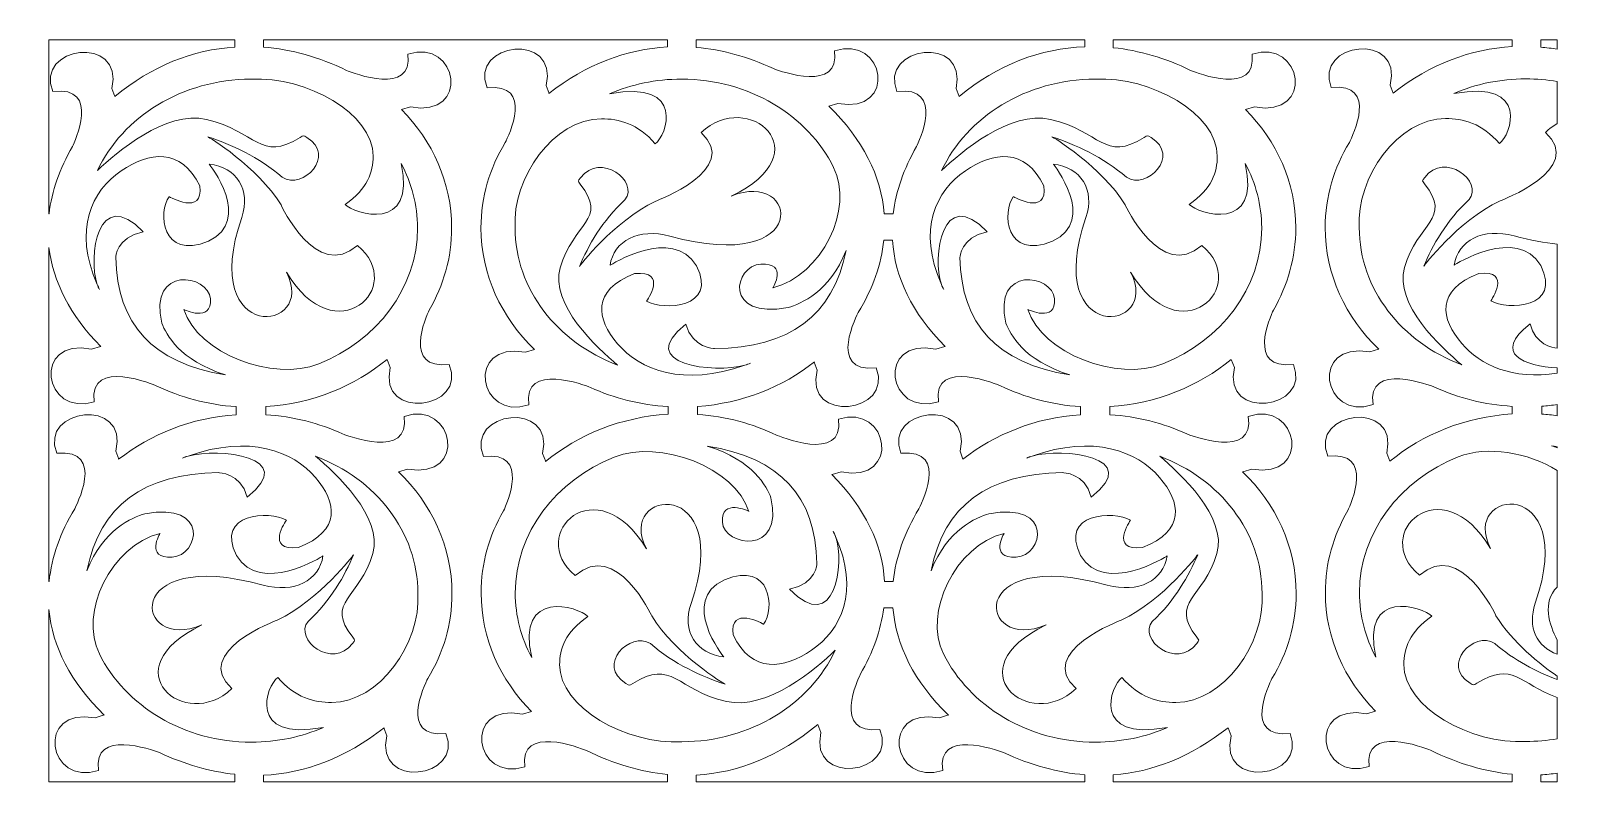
# Model space of a CAD drawing. Header units: millimetres. Extents: x -1228 to 1246, y -603 to 604.
import ezdxf

# ---------------------------------------------------------------- set-up
doc = ezdxf.new("R2010")
doc.units = ezdxf.units.MM
doc.header["$MEASUREMENT"] = 0
doc.layers.add('Layer 1', color=7, linetype='Continuous')

msp = doc.modelspace()

# ---------------------------------------------------------------- linework, layer by layer
at = {"layer": 'Layer 1', "color": 250, "lineweight": 20}
for points, knots in [([(-1200.05, 589.9734), (-1200.05, 589.9734), (-904.2453, 589.9734), (-904.2453, 589.9734), (-904.2453, 589.9734), (-904.2453, 578.4016), (-904.2453, 578.4016), (-971.0427, 574.015), (-1036.3327, 548.3507), (-1095.2189, 499.5806), (-1095.2189, 499.5806), (-1095.0622, 499.8153), (-1095.0622, 499.8153), (-1095.0622, 499.8153), (-1099.9508, 512.5329), (-1099.9508, 512.5329), (-1080.21, 598.7901), (-1223.7313, 579.6673), (-1193.8926, 507.7754), (-1116.3031, 516.9903), (-1159.8596, 425.9047), (-1162.6359, 420.2633), (-1182.9886, 384.8547), (-1195.6092, 348.9934), (-1199.923, 313.3119), (-1199.923, 313.3119), (-1200.05, 313.3119), (-1200.05, 313.3119), (-1200.05, 313.3119), (-1200.05, 589.9734), (-1200.05, 589.9734)], [0, 0, 0, 0, 0.1, 0.1, 0.1, 0.2, 0.2, 0.2, 0.3, 0.3, 0.3, 0.4, 0.4, 0.4, 0.5, 0.5, 0.5, 0.6, 0.6, 0.6, 0.7, 0.7, 0.7, 0.8, 0.8, 0.8, 0.9, 0.9, 0.9, 1, 1, 1, 1]), ([(-512.3867, -289.9157), (-512.3867, -362.0369), (-482.1077, -428.0311), (-432.3417, -478.3178), (-432.3417, -478.3178), (-432.461, -478.2577), (-432.461, -478.2577), (-432.461, -478.2577), (-446.7609, -482.4533), (-446.7609, -482.4533), (-543.0911, -463.6797), (-523.5892, -592.0725), (-442.6859, -566.3863), (-451.7316, -498.7991), (-355.7671, -536.1172), (-344.9675, -540.5201), (-301.7545, -561.4869), (-258.4666, -574.4118), (-215.5819, -578.4929), (-215.5819, -578.4929), (-215.5819, -590.0266), (-215.5819, -590.0266), (-215.5819, -590.0266), (-858.8528, -590.0266), (-858.8528, -590.0266), (-858.8528, -590.0266), (-858.8528, -579.6223), (-858.8528, -579.6223), (-792.951, -576.8779), (-728.3776, -552.6212), (-666.9388, -504.1513), (-666.9388, -504.1513), (-667.0134, -504.2604), (-667.0134, -504.2604), (-667.0134, -504.2604), (-662.3116, -517.0217), (-662.3116, -517.0217), (-683.3285, -603.0388), (-539.546, -585.6237), (-568.3099, -513.3826), (-644.0038, -521.4627), (-602.2162, -435.7784), (-597.283, -426.1324), (-572.7208, -385.7863), (-558.7419, -339.6024), (-558.7419, -290.6032), (-558.7419, -216.0106), (-591.148, -147.9596), (-644.0038, -97.0728), (-644.0038, -97.0728), (-643.7427, -97.2092), (-643.7427, -97.2092), (-643.7427, -97.2092), (-629.4949, -92.8445), (-629.4949, -92.8445), (-532.9036, -110.4723), (-554.3161, 17.675), (-634.8313, -8.9605), (-624.5094, -78.2446), (-726.5192, -39.3497), (-732.8408, -36.8782), (-770.0085, -19.8341), (-811.3558, -9.1079), (-855.1062, -6.3199), (-855.1062, -6.3199), (-855.1062, 6.4469), (-855.1062, 6.4469), (-780.8677, 11.2862), (-713.5404, 38.9747), (-661.9384, 81.6342), (-661.9384, 81.6342), (-661.9981, 81.5468), (-661.9981, 81.5468), (-661.9981, 81.5468), (-657.1021, 68.8401), (-657.1021, 68.8401), (-676.8502, -17.4171), (-533.3289, 1.6947), (-563.1602, 73.5921), (-637.8987, 64.7209), (-600.2309, 148.8831), (-594.8871, 160.1385), (-572.1461, 199.2953), (-559.2868, 243.6896), (-559.2868, 290.6974), (-559.2868, 362.8184), (-589.5583, 428.8126), (-639.3243, 479.0994), (-639.3243, 479.0994), (-639.2048, 479.0394), (-639.2048, 479.0394), (-639.2048, 479.0394), (-624.905, 483.235), (-624.905, 483.235), (-528.5823, 464.4612), (-548.0841, 592.8541), (-628.9875, 567.1733), (-619.9344, 499.5806), (-715.8988, 536.8988), (-726.6983, 541.3016), (-769.9936, 562.3122), (-814.5127, 574.7571), (-858.8528, 578.1342), (-858.8528, 578.1342), (-858.8528, 589.9734), (-858.8528, 589.9734), (-858.8528, 589.9734), (-215.5819, 589.9734), (-215.5819, 589.9734), (-215.5819, 589.9734), (-215.5819, 578.598), (-215.5819, 578.598), (-281.1703, 575.0244), (-345.4302, 550.9259), (-404.4061, 504.3982), (-404.4061, 504.3982), (-404.3315, 504.5019), (-404.3315, 504.5019), (-404.3315, 504.5019), (-409.0334, 517.2686), (-409.0334, 517.2686), (-388.0165, 603.2857), (-531.7989, 585.8706), (-503.035, 513.6241), (-427.3411, 521.7097), (-469.1288, 436.0253), (-474.0621, 426.3793), (-498.6166, 386.0332), (-512.6031, 339.8439), (-512.6031, 290.8501), (-512.6031, 216.2575), (-480.197, 148.2066), (-427.3411, 97.3197), (-427.3411, 97.3197), (-427.6024, 97.4561), (-427.6024, 97.4561), (-427.6024, 97.4561), (-441.85, 93.086), (-441.85, 93.086), (-538.4414, 110.7193), (-517.0289, -17.4335), (-436.5136, 9.2075), (-446.8356, 78.4915), (-344.8257, 39.5967), (-338.5043, 37.1197), (-300.9633, 19.9119), (-259.1607, 9.1366), (-214.9252, 6.4795), (-214.9252, 6.4795), (-214.9252, -5.567), (-214.9252, -5.567), (-289.813, -10.1008), (-357.7523, -37.8821), (-409.735, -80.8525), (-409.735, -80.8525), (-409.6752, -80.7597), (-409.6752, -80.7597), (-409.6752, -80.7597), (-414.5713, -68.0584), (-414.5713, -68.0584), (-394.8231, 18.2042), (-538.3369, -0.9132), (-508.5057, -72.8106), (-433.7746, -63.9393), (-471.4349, -148.1015), (-476.7788, -159.3569), (-499.5197, -198.5082), (-512.3792, -242.9081), (-512.3867, -289.9157)], [0, 0, 0, 0, 0.017857143, 0.017857143, 0.017857143, 0.035714286, 0.035714286, 0.035714286, 0.053571429, 0.053571429, 0.053571429, 0.071428571, 0.071428571, 0.071428571, 0.089285714, 0.089285714, 0.089285714, 0.107142857, 0.107142857, 0.107142857, 0.125, 0.125, 0.125, 0.142857143, 0.142857143, 0.142857143, 0.160714286, 0.160714286, 0.160714286, 0.178571429, 0.178571429, 0.178571429, 0.196428571, 0.196428571, 0.196428571, 0.214285714, 0.214285714, 0.214285714, 0.232142857, 0.232142857, 0.232142857, 0.25, 0.25, 0.25, 0.267857143, 0.267857143, 0.267857143, 0.285714286, 0.285714286, 0.285714286, 0.303571429, 0.303571429, 0.303571429, 0.321428571, 0.321428571, 0.321428571, 0.339285714, 0.339285714, 0.339285714, 0.357142857, 0.357142857, 0.357142857, 0.375, 0.375, 0.375, 0.392857143, 0.392857143, 0.392857143, 0.410714286, 0.410714286, 0.410714286, 0.428571429, 0.428571429, 0.428571429, 0.446428571, 0.446428571, 0.446428571, 0.464285714, 0.464285714, 0.464285714, 0.482142857, 0.482142857, 0.482142857, 0.5, 0.5, 0.5, 0.517857143, 0.517857143, 0.517857143, 0.535714286, 0.535714286, 0.535714286, 0.553571429, 0.553571429, 0.553571429, 0.571428571, 0.571428571, 0.571428571, 0.589285714, 0.589285714, 0.589285714, 0.607142857, 0.607142857, 0.607142857, 0.625, 0.625, 0.625, 0.642857143, 0.642857143, 0.642857143, 0.660714286, 0.660714286, 0.660714286, 0.678571429, 0.678571429, 0.678571429, 0.696428571, 0.696428571, 0.696428571, 0.714285714, 0.714285714, 0.714285714, 0.732142857, 0.732142857, 0.732142857, 0.75, 0.75, 0.75, 0.767857143, 0.767857143, 0.767857143, 0.785714286, 0.785714286, 0.785714286, 0.803571429, 0.803571429, 0.803571429, 0.821428571, 0.821428571, 0.821428571, 0.839285714, 0.839285714, 0.839285714, 0.857142857, 0.857142857, 0.857142857, 0.875, 0.875, 0.875, 0.892857143, 0.892857143, 0.892857143, 0.910714286, 0.910714286, 0.910714286, 0.928571429, 0.928571429, 0.928571429, 0.946428571, 0.946428571, 0.946428571, 0.964285714, 0.964285714, 0.964285714, 0.982142857, 0.982142857, 0.982142857, 1, 1, 1, 1]), ([(-170.1969, 589.9734), (-170.1969, 589.9734), (448.1312, 589.9734), (448.1312, 589.9734), (448.1312, 589.9734), (448.1312, 578.8598), (448.1312, 578.8598), (378.1394, 576.3011), (309.5657, 550.5821), (247.9926, 499.5806), (247.9926, 499.5806), (248.1418, 499.8153), (248.1418, 499.8153), (248.1418, 499.8153), (243.2533, 512.5329), (243.2533, 512.5329), (262.9941, 598.7901), (119.4802, 579.6673), (149.3115, 507.7754), (226.901, 516.9903), (183.3446, 425.9047), (180.5756, 420.2633), (160.2155, 384.8547), (147.5874, 348.9934), (143.2736, 313.3119), (143.2736, 313.3119), (128.9885, 313.3119), (128.9885, 313.3119), (124.2494, 372.9664), (95.5675, 431.3059), (40.7264, 484.206), (40.7264, 484.206), (40.8234, 484.1569), (40.8234, 484.1569), (40.8234, 484.1569), (55.0561, 488.5271), (55.0561, 488.5271), (151.655, 470.8882), (130.2498, 599.0466), (49.7273, 572.4001), (59.6684, 505.6694), (-34.5869, 539.3048), (-47.1926, 544.0733), (-87.7189, 562.8414), (-129.0363, 574.2388), (-170.1969, 577.8342), (-170.1969, 577.8342), (-170.1969, 589.9734), (-170.1969, 589.9734)], [0, 0, 0, 0, 0.0625, 0.0625, 0.0625, 0.125, 0.125, 0.125, 0.1875, 0.1875, 0.1875, 0.25, 0.25, 0.25, 0.3125, 0.3125, 0.3125, 0.375, 0.375, 0.375, 0.4375, 0.4375, 0.4375, 0.5, 0.5, 0.5, 0.5625, 0.5625, 0.5625, 0.625, 0.625, 0.625, 0.6875, 0.6875, 0.6875, 0.75, 0.75, 0.75, 0.8125, 0.8125, 0.8125, 0.875, 0.875, 0.875, 0.9375, 0.9375, 0.9375, 1, 1, 1, 1]), ([(1004.7969, 37.5289), (1042.3303, 20.3156), (1084.1403, 9.5458), (1128.376, 6.8942), (1128.376, 6.8942), (1128.376, -5.1578), (1128.376, -5.1578), (1053.4881, -9.6917), (985.5487, -37.4729), (933.5661, -80.4433), (933.5661, -80.4433), (933.6258, -80.356), (933.6258, -80.356), (933.6258, -80.356), (928.7299, -67.6493), (928.7299, -67.6493), (948.478, 18.6079), (804.9641, -0.5039), (834.7954, -72.4014), (909.5265, -63.5301), (871.8661, -147.6923), (866.5223, -158.9477), (843.7739, -198.1044), (830.922, -242.4989), (830.9144, -289.5121), (830.9144, -361.6277), (861.1935, -427.6219), (910.9595, -477.914), (910.9595, -477.914), (910.84, -477.8485), (910.84, -477.8485), (910.84, -477.8485), (896.5402, -482.0441), (896.5402, -482.0441), (800.21, -463.2759), (819.7118, -591.6688), (900.6151, -565.9771), (891.5696, -498.3899), (987.5339, -535.7079), (998.326, -540.1109), (1041.7631, -561.1923), (1085.2823, -574.1336), (1128.3833, -578.1492), (1128.3833, -578.1492), (1128.3833, -590.0266), (1128.3833, -590.0266), (1128.3833, -590.0266), (493.5163, -590.0266), (493.5163, -590.0266), (493.5163, -590.0266), (493.5163, -579.0875), (493.5163, -579.0875), (556.2387, -574.5592), (617.6774, -550.3788), (676.2652, -504.1513), (676.2652, -504.1513), (676.1905, -504.2604), (676.1905, -504.2604), (676.1905, -504.2604), (680.8925, -517.0217), (680.8925, -517.0217), (659.8681, -603.0388), (803.6655, -585.6237), (774.8941, -513.3826), (699.2003, -521.4627), (740.9953, -435.7784), (745.9212, -426.1324), (770.4758, -385.7863), (784.4623, -339.6024), (784.4623, -290.6032), (784.4623, -216.0106), (752.0561, -147.9596), (699.2003, -97.0728), (699.2003, -97.0728), (699.4615, -97.2092), (699.4615, -97.2092), (699.4615, -97.2092), (713.7091, -92.8445), (713.7091, -92.8445), (810.3005, -110.4723), (788.888, 17.675), (708.3728, -8.9605), (718.6946, -78.2446), (616.6848, -39.3497), (610.3708, -36.8782), (573.1956, -19.8341), (531.8483, -9.1079), (488.0978, -6.3199), (488.0978, -6.3199), (488.0978, 6.4469), (488.0978, 6.4469), (562.3363, 11.2862), (629.6637, 38.9747), (681.2731, 81.6342), (681.2731, 81.6342), (681.2134, 81.5468), (681.2134, 81.5468), (681.2134, 81.5468), (686.1019, 68.8401), (686.1019, 68.8401), (666.3538, -17.4171), (809.8751, 1.6947), (780.0364, 73.5921), (705.3053, 64.7209), (742.9731, 148.8831), (748.317, 160.1385), (771.0579, 199.2953), (783.9174, 243.6896), (783.9174, 290.6974), (783.9174, 362.8184), (753.6458, 428.8126), (703.8798, 479.0994), (703.8798, 479.0994), (703.9993, 479.0394), (703.9993, 479.0394), (703.9993, 479.0394), (718.2916, 483.235), (718.2916, 483.235), (814.6218, 464.4612), (795.1274, 592.8541), (714.2167, 567.1733), (723.2698, 499.5806), (627.3052, 536.8988), (616.5058, 541.3016), (576.1959, 560.8664), (534.8188, 573.0058), (493.5163, 577.3158), (493.5163, 577.3158), (493.5163, 589.9734), (493.5163, 589.9734), (493.5163, 589.9734), (1128.3833, 589.9734), (1128.3833, 589.9734), (1128.3833, 589.9734), (1128.3833, 579.0453), (1128.3833, 579.0453), (1062.5636, 575.6027), (998.0724, 551.4933), (938.8951, 504.8074), (938.8951, 504.8074), (938.9697, 504.9166), (938.9697, 504.9166), (938.9697, 504.9166), (934.2677, 517.6777), (934.2677, 517.6777), (955.2847, 603.695), (811.5021, 586.2798), (840.266, 514.0333), (915.9599, 522.1189), (874.1724, 436.4291), (869.2391, 426.7885), (844.677, 386.4424), (830.698, 340.2531), (830.698, 291.2593), (830.698, 216.6668), (863.1041, 148.6158), (915.9599, 97.7234), (915.9599, 97.7234), (915.6988, 97.8599), (915.6988, 97.8599), (915.6988, 97.8599), (901.4511, 93.5007), (901.4511, 93.5007), (804.8597, 111.1285), (826.2722, -17.0243), (906.7874, 9.6112), (896.4656, 78.8953), (998.4754, 40.0058), (1004.7969, 37.5289)], [0, 0, 0, 0, 0.017857143, 0.017857143, 0.017857143, 0.035714286, 0.035714286, 0.035714286, 0.053571429, 0.053571429, 0.053571429, 0.071428571, 0.071428571, 0.071428571, 0.089285714, 0.089285714, 0.089285714, 0.107142857, 0.107142857, 0.107142857, 0.125, 0.125, 0.125, 0.142857143, 0.142857143, 0.142857143, 0.160714286, 0.160714286, 0.160714286, 0.178571429, 0.178571429, 0.178571429, 0.196428571, 0.196428571, 0.196428571, 0.214285714, 0.214285714, 0.214285714, 0.232142857, 0.232142857, 0.232142857, 0.25, 0.25, 0.25, 0.267857143, 0.267857143, 0.267857143, 0.285714286, 0.285714286, 0.285714286, 0.303571429, 0.303571429, 0.303571429, 0.321428571, 0.321428571, 0.321428571, 0.339285714, 0.339285714, 0.339285714, 0.357142857, 0.357142857, 0.357142857, 0.375, 0.375, 0.375, 0.392857143, 0.392857143, 0.392857143, 0.410714286, 0.410714286, 0.410714286, 0.428571429, 0.428571429, 0.428571429, 0.446428571, 0.446428571, 0.446428571, 0.464285714, 0.464285714, 0.464285714, 0.482142857, 0.482142857, 0.482142857, 0.5, 0.5, 0.5, 0.517857143, 0.517857143, 0.517857143, 0.535714286, 0.535714286, 0.535714286, 0.553571429, 0.553571429, 0.553571429, 0.571428571, 0.571428571, 0.571428571, 0.589285714, 0.589285714, 0.589285714, 0.607142857, 0.607142857, 0.607142857, 0.625, 0.625, 0.625, 0.642857143, 0.642857143, 0.642857143, 0.660714286, 0.660714286, 0.660714286, 0.678571429, 0.678571429, 0.678571429, 0.696428571, 0.696428571, 0.696428571, 0.714285714, 0.714285714, 0.714285714, 0.732142857, 0.732142857, 0.732142857, 0.75, 0.75, 0.75, 0.767857143, 0.767857143, 0.767857143, 0.785714286, 0.785714286, 0.785714286, 0.803571429, 0.803571429, 0.803571429, 0.821428571, 0.821428571, 0.821428571, 0.839285714, 0.839285714, 0.839285714, 0.857142857, 0.857142857, 0.857142857, 0.875, 0.875, 0.875, 0.892857143, 0.892857143, 0.892857143, 0.910714286, 0.910714286, 0.910714286, 0.928571429, 0.928571429, 0.928571429, 0.946428571, 0.946428571, 0.946428571, 0.964285714, 0.964285714, 0.964285714, 0.982142857, 0.982142857, 0.982142857, 1, 1, 1, 1]), ([(1173.7758, 589.9734), (1173.7758, 589.9734), (1199.95, 589.9734), (1199.95, 589.9734), (1199.95, 589.9734), (1199.95, 574.7952), (1199.95, 574.7952), (1191.2178, 576.2738), (1182.4931, 577.4031), (1173.7758, 578.1833), (1173.7758, 578.1833), (1173.7758, 589.9734), (1173.7758, 589.9734)], [0, 0, 0, 0, 0.25, 0.25, 0.25, 0.5, 0.5, 0.5, 0.75, 0.75, 0.75, 1, 1, 1, 1]), ([(-878.4742, 527.2364), (-789.7566, 531.8522), (-684.3808, 472.7215), (-684.2316, 404.7032), (-684.1794, 380.1136), (-692.7996, 352.5015), (-728.9523, 328.1738), (-714.8838, 312.2753), (-614.6577, 282.9447), (-639.7571, 393.0821), (-622.9793, 362.0765), (-613.5755, 327.3444), (-613.5755, 290.6974), (-613.5755, 194.6196), (-678.3131, 111.6086), (-770.822, 74.6506), (-844.0605, 45.4126), (-962.9525, 91.1709), (-985.5068, 160.9132), (-985.5068, 160.9132), (-940.4577, 139.1881), (-943.1147, 177.9193), (-945.7643, 216.6504), (-1041.8556, 232.0742), (-1020.4805, 139.1826), (-1013.517, 121.451), (-992.9479, 80.221), (-918.896, 56.9517), (-1035.5415, 75.7472), (-1091.5842, 137.0494), (-1093.6143, 244.0443), (-1093.6143, 244.0443), (-1093.6143, 275.2191), (-1050.1624, 284.6687), (-1122.6549, 359.6328), (-1138.2661, 243.2721), (-1123.1784, 200.6661), (-1162.0648, 288.2371), (-1131.7325, 349.8198), (-1085.1061, 381.6194), (-1040.9674, 411.7194), (-990.2909, 419.1667), (-960.0716, 357.4008), (-953.7128, 309.2201), (-1008.83, 340.4003), (-1008.83, 340.4003), (-1026.3243, 316.7928), (-1022.0851, 238.7031), (-946.2941, 269.5504), (-874.2201, 303.5624), (-945.2269, 392.3511), (-945.2269, 392.3511), (-901.6778, 387.1516), (-878.213, 351.7813), (-893.304, 307.3378), (-963.7883, 103.152), (-771.5758, 123.9062), (-822.2896, 220.4258), (-743.7075, 89.2122), (-629.9055, 196.8238), (-708.8832, 262.9379), (-774.5985, 205.3131), (-830.7755, 327.1753), (-830.7755, 327.1753), (-867.8686, 388.5757), (-947.3539, 435.818), (-947.3539, 435.818), (-911.231, 423.575), (-865.2714, 403.4429), (-828.7157, 371.1715), (-796.1154, 350.461), (-742.1551, 405.8926), (-789.5776, 434.3722), (-795.7199, 438.0713), (-794.6825, 438.2841), (-800.4667, 434.6668), (-863.8683, 394.7735), (-869.7793, 444.7547), (-949.4736, 463.2064), (-1014.3082, 478.2155), (-1093.159, 410.35), (-1122.856, 381.8158), (-1082.7625, 467.0856), (-988.2384, 527.2364), (-878.4742, 527.2364)], [0, 0, 0, 0, 0.035714286, 0.035714286, 0.035714286, 0.071428571, 0.071428571, 0.071428571, 0.107142857, 0.107142857, 0.107142857, 0.142857143, 0.142857143, 0.142857143, 0.178571429, 0.178571429, 0.178571429, 0.214285714, 0.214285714, 0.214285714, 0.25, 0.25, 0.25, 0.285714286, 0.285714286, 0.285714286, 0.321428571, 0.321428571, 0.321428571, 0.357142857, 0.357142857, 0.357142857, 0.392857143, 0.392857143, 0.392857143, 0.428571429, 0.428571429, 0.428571429, 0.464285714, 0.464285714, 0.464285714, 0.5, 0.5, 0.5, 0.535714286, 0.535714286, 0.535714286, 0.571428571, 0.571428571, 0.571428571, 0.607142857, 0.607142857, 0.607142857, 0.642857143, 0.642857143, 0.642857143, 0.678571429, 0.678571429, 0.678571429, 0.714285714, 0.714285714, 0.714285714, 0.75, 0.75, 0.75, 0.785714286, 0.785714286, 0.785714286, 0.821428571, 0.821428571, 0.821428571, 0.857142857, 0.857142857, 0.857142857, 0.892857143, 0.892857143, 0.892857143, 0.928571429, 0.928571429, 0.928571429, 0.964285714, 0.964285714, 0.964285714, 1, 1, 1, 1]), ([(-193.4081, 527.3838), (-85.8008, 527.3838), (7.1559, 469.5789), (48.548, 386.9771), (81.2899, 321.583), (30.0462, 215.4228), (-48.0584, 195.2798), (-48.0584, 195.2798), (-23.7276, 235.5113), (-67.105, 233.138), (-110.4823, 230.7702), (-127.7526, 144.9658), (-23.7276, 164.0449), (-3.8675, 170.2755), (42.3086, 188.6345), (68.3709, 254.7597), (47.324, 150.6071), (-21.3393, 100.566), (-141.1568, 98.7436), (-141.1568, 98.7436), (-176.0707, 98.7491), (-186.6538, 137.5458), (-270.6069, 72.8225), (-140.3, 58.88), (-92.5805, 72.3569), (-190.6557, 37.6244), (-259.6146, 64.7096), (-295.2314, 106.3437), (-328.9436, 145.7623), (-337.2876, 191.0078), (-268.1094, 217.9871), (-214.1489, 223.6666), (-249.0702, 174.4547), (-249.0702, 174.4547), (-222.6348, 158.8292), (-135.1786, 162.6155), (-169.7193, 230.2955), (-207.8125, 294.6474), (-307.2475, 231.2448), (-307.2475, 231.2448), (-301.4261, 270.1397), (-261.8102, 291.0902), (-212.0443, 277.6143), (16.627, 214.6754), (-6.614, 386.306), (-114.7066, 341.0224), (32.2405, 411.1956), (-88.2861, 512.8056), (-162.3156, 442.2831), (-97.7871, 383.6054), (-234.2554, 333.4495), (-234.2554, 333.4495), (-303.0232, 300.327), (-355.9238, 229.3462), (-355.9238, 229.3462), (-342.221, 261.6067), (-319.674, 302.6403), (-283.5362, 335.2828), (-260.3399, 364.3897), (-322.4131, 412.5815), (-354.3117, 370.233), (-358.4538, 364.7444), (-358.6927, 365.6719), (-354.6401, 360.5106), (-309.9642, 303.9006), (-365.9398, 298.6194), (-386.5984, 227.453), (-403.406, 169.5662), (-327.4136, 99.1529), (-295.4553, 72.6374), (-390.9495, 108.4442), (-458.3143, 192.841), (-458.3143, 290.8501), (-463.479, 370.0693), (-397.2636, 464.1612), (-321.0847, 464.2976), (-293.5446, 464.3467), (-262.6238, 456.643), (-235.3749, 424.3716), (-217.5747, 436.9256), (-184.7282, 526.4235), (-308.0685, 504.0108), (-273.3486, 518.9927), (-234.4495, 527.3838), (-193.4081, 527.3838)], [0, 0, 0, 0, 0.035714286, 0.035714286, 0.035714286, 0.071428571, 0.071428571, 0.071428571, 0.107142857, 0.107142857, 0.107142857, 0.142857143, 0.142857143, 0.142857143, 0.178571429, 0.178571429, 0.178571429, 0.214285714, 0.214285714, 0.214285714, 0.25, 0.25, 0.25, 0.285714286, 0.285714286, 0.285714286, 0.321428571, 0.321428571, 0.321428571, 0.357142857, 0.357142857, 0.357142857, 0.392857143, 0.392857143, 0.392857143, 0.428571429, 0.428571429, 0.428571429, 0.464285714, 0.464285714, 0.464285714, 0.5, 0.5, 0.5, 0.535714286, 0.535714286, 0.535714286, 0.571428571, 0.571428571, 0.571428571, 0.607142857, 0.607142857, 0.607142857, 0.642857143, 0.642857143, 0.642857143, 0.678571429, 0.678571429, 0.678571429, 0.714285714, 0.714285714, 0.714285714, 0.75, 0.75, 0.75, 0.785714286, 0.785714286, 0.785714286, 0.821428571, 0.821428571, 0.821428571, 0.857142857, 0.857142857, 0.857142857, 0.892857143, 0.892857143, 0.892857143, 0.928571429, 0.928571429, 0.928571429, 0.964285714, 0.964285714, 0.964285714, 1, 1, 1, 1]), ([(464.73, 527.2364), (553.4549, 531.8522), (658.8232, 472.7215), (658.9726, 404.7032), (659.0321, 380.1136), (650.4045, 352.5015), (614.2518, 328.1738), (628.3128, 312.2753), (728.5464, 282.9447), (703.4544, 393.0821), (720.2246, 362.0765), (729.6286, 327.3444), (729.6286, 290.6974), (729.6286, 194.6196), (664.891, 111.6086), (572.382, 74.6506), (499.1436, 45.4126), (380.2516, 91.1709), (357.6971, 160.9132), (357.6971, 160.9132), (402.7538, 139.1881), (400.0968, 177.9193), (397.4398, 216.6504), (301.3485, 232.0742), (322.7161, 139.1826), (329.6871, 121.451), (350.2562, 80.221), (424.308, 56.9517), (307.6625, 75.7472), (251.6273, 137.0494), (249.5823, 244.0443), (249.5823, 244.0443), (249.5897, 275.2191), (293.0417, 284.6687), (220.5601, 359.6286), (204.9408, 243.285), (220.0293, 200.6732), (181.1409, 288.2404), (211.4729, 349.8207), (258.098, 381.6194), (302.2441, 411.7194), (352.9132, 419.1667), (383.1325, 357.4008), (389.4913, 309.2201), (334.374, 340.4003), (334.374, 340.4003), (316.8798, 316.7928), (321.119, 238.7031), (396.91, 269.5504), (468.9841, 303.5624), (397.9772, 392.3511), (397.9772, 392.3511), (441.5261, 387.1516), (464.9985, 351.7813), (449.9001, 307.3378), (379.4156, 103.152), (571.6283, 123.9062), (520.9219, 220.4258), (599.5041, 89.2122), (713.2987, 196.8238), (634.3209, 262.9379), (568.6056, 205.3131), (512.4359, 327.1753), (512.4359, 327.1753), (475.3429, 388.5757), (395.8501, 435.818), (395.8501, 435.818), (431.973, 423.575), (477.9326, 403.4429), (514.4884, 371.1715), (547.0885, 350.461), (601.049, 405.8926), (553.634, 434.3722), (547.4767, 438.0713), (548.5141, 438.2841), (542.7374, 434.6668), (479.3433, 394.7735), (473.4247, 444.7547), (393.7305, 463.2064), (328.9034, 478.2155), (250.0451, 410.35), (220.3481, 381.8158), (260.4415, 467.0856), (354.9655, 527.2364), (464.73, 527.2364)], [0, 0, 0, 0, 0.035714286, 0.035714286, 0.035714286, 0.071428571, 0.071428571, 0.071428571, 0.107142857, 0.107142857, 0.107142857, 0.142857143, 0.142857143, 0.142857143, 0.178571429, 0.178571429, 0.178571429, 0.214285714, 0.214285714, 0.214285714, 0.25, 0.25, 0.25, 0.285714286, 0.285714286, 0.285714286, 0.321428571, 0.321428571, 0.321428571, 0.357142857, 0.357142857, 0.357142857, 0.392857143, 0.392857143, 0.392857143, 0.428571429, 0.428571429, 0.428571429, 0.464285714, 0.464285714, 0.464285714, 0.5, 0.5, 0.5, 0.535714286, 0.535714286, 0.535714286, 0.571428571, 0.571428571, 0.571428571, 0.607142857, 0.607142857, 0.607142857, 0.642857143, 0.642857143, 0.642857143, 0.678571429, 0.678571429, 0.678571429, 0.714285714, 0.714285714, 0.714285714, 0.75, 0.75, 0.75, 0.785714286, 0.785714286, 0.785714286, 0.821428571, 0.821428571, 0.821428571, 0.857142857, 0.857142857, 0.857142857, 0.892857143, 0.892857143, 0.892857143, 0.928571429, 0.928571429, 0.928571429, 0.964285714, 0.964285714, 0.964285714, 1, 1, 1, 1]), ([(1149.8855, 527.7984), (1166.9915, 527.7984), (1183.7245, 526.3307), (1199.95, 523.5428), (1199.95, 523.5428), (1199.95, 456.6485), (1199.95, 456.6485), (1193.427, 453.0695), (1187.0532, 448.4701), (1180.9855, 442.6923), (1245.5141, 384.0146), (1109.0458, 333.8587), (1109.0458, 333.8587), (1040.2705, 300.7308), (987.3773, 229.7554), (987.3773, 229.7554), (1001.08, 262.0105), (1023.627, 303.0495), (1059.7648, 335.6919), (1082.9611, 364.799), (1020.8879, 412.9907), (988.9893, 370.6422), (984.8472, 365.1537), (984.6084, 366.0811), (988.6609, 360.9199), (1033.337, 304.3043), (977.3614, 299.0285), (956.7026, 227.8622), (939.8951, 169.9755), (1015.895, 99.5566), (1047.8457, 73.0466), (952.3515, 108.848), (884.9868, 193.2502), (884.9868, 291.2593), (879.8222, 370.484), (946.0375, 464.5703), (1022.2089, 464.7068), (1049.7564, 464.7558), (1080.6774, 457.0522), (1107.9188, 424.7754), (1125.7264, 437.3292), (1158.5729, 526.8327), (1035.2252, 504.4201), (1069.9524, 519.4019), (1108.8517, 527.7984), (1149.8855, 527.7984)], [0, 0, 0, 0, 0.066666667, 0.066666667, 0.066666667, 0.133333333, 0.133333333, 0.133333333, 0.2, 0.2, 0.2, 0.266666667, 0.266666667, 0.266666667, 0.333333333, 0.333333333, 0.333333333, 0.4, 0.4, 0.4, 0.466666667, 0.466666667, 0.466666667, 0.533333333, 0.533333333, 0.533333333, 0.6, 0.6, 0.6, 0.666666667, 0.666666667, 0.666666667, 0.733333333, 0.733333333, 0.733333333, 0.8, 0.8, 0.8, 0.866666667, 0.866666667, 0.866666667, 0.933333333, 0.933333333, 0.933333333, 1, 1, 1, 1]), ([(1156.6398, 137.955), (1095.3205, 90.6744), (1148.3182, 70.4987), (1199.95, 68.3055), (1199.95, 68.3055), (1199.95, 59.6415), (1199.95, 59.6415), (1128.5849, 48.4133), (1077.177, 72.7247), (1048.0697, 106.7583), (1014.3574, 146.1715), (1006.0134, 191.4171), (1075.1917, 218.4017), (1129.1521, 224.0813), (1094.2308, 174.8639), (1094.2308, 174.8639), (1120.6662, 159.2384), (1208.1224, 163.0247), (1173.5743, 230.7047), (1135.4811, 295.0621), (1036.0537, 231.654), (1036.0537, 231.654), (1041.8751, 270.5434), (1081.4833, 291.4994), (1131.2568, 278.0234), (1157.3638, 270.8326), (1180.157, 266.7352), (1199.95, 264.9948), (1199.95, 264.9948), (1199.95, 99.2893), (1199.95, 99.2893), (1192.1358, 100.0422), (1165.6258, 105.0234), (1156.6398, 137.955)], [0, 0, 0, 0, 0.090909091, 0.090909091, 0.090909091, 0.181818182, 0.181818182, 0.181818182, 0.272727273, 0.272727273, 0.272727273, 0.363636364, 0.363636364, 0.363636364, 0.454545455, 0.454545455, 0.454545455, 0.545454545, 0.545454545, 0.545454545, 0.636363636, 0.636363636, 0.636363636, 0.727272727, 0.727272727, 0.727272727, 0.818181818, 0.818181818, 0.818181818, 0.909090909, 0.909090909, 0.909090909, 1, 1, 1, 1]), ([(-902.0287, 6.4577), (-902.0287, 6.4577), (-902.0287, -6.4072), (-902.0287, -6.4072), (-973.4683, -11.2084), (-1038.4597, -37.1837), (-1089.1661, -77.2735), (-1089.1661, -77.2735), (-1088.89, -76.8642), (-1088.89, -76.8642), (-1088.89, -76.8642), (-1093.5919, -64.103), (-1093.5919, -64.103), (-1072.575, 21.9196), (-1216.3575, 4.5045), (-1187.586, -67.7421), (-1107.3993, -59.1763), (-1159.0982, -155.8871), (-1159.0982, -155.8871), (-1159.0982, -155.8871), (-1159.0162, -155.8434), (-1159.0162, -155.8434), (-1182.0184, -193.8598), (-1195.8108, -232.831), (-1199.8186, -271.6441), (-1199.8186, -271.6441), (-1200.05, -271.6441), (-1200.05, -271.6441), (-1200.05, -271.6441), (-1200.05, 259.6317), (-1200.05, 259.6317), (-1193.5941, 205.1495), (-1166.7407, 151.8565), (-1117.3928, 102.0827), (-1117.3928, 102.0827), (-1117.848, 102.3337), (-1117.848, 102.3337), (-1117.848, 102.3337), (-1132.1479, 98.1327), (-1132.1479, 98.1327), (-1228.4781, 116.9008), (-1208.9687, -11.4866), (-1128.0654, 14.2051), (-1137.6559, 85.8079), (-1029.3469, 39.6403), (-1029.3469, 39.6403), (-1029.3469, 39.6403), (-1029.3992, 39.7166), (-1029.3992, 39.7166), (-990.9551, 21.1667), (-947.8093, 9.4693), (-902.0287, 6.4577)], [0, 0, 0, 0, 0.058823529, 0.058823529, 0.058823529, 0.117647059, 0.117647059, 0.117647059, 0.176470588, 0.176470588, 0.176470588, 0.235294118, 0.235294118, 0.235294118, 0.294117647, 0.294117647, 0.294117647, 0.352941176, 0.352941176, 0.352941176, 0.411764706, 0.411764706, 0.411764706, 0.470588235, 0.470588235, 0.470588235, 0.529411765, 0.529411765, 0.529411765, 0.588235294, 0.588235294, 0.588235294, 0.647058824, 0.647058824, 0.647058824, 0.705882353, 0.705882353, 0.705882353, 0.764705882, 0.764705882, 0.764705882, 0.823529412, 0.823529412, 0.823529412, 0.882352941, 0.882352941, 0.882352941, 0.941176471, 0.941176471, 0.941176471, 1, 1, 1, 1]), ([(441.1754, 6.4577), (441.1754, 6.4577), (441.1754, -6.4072), (441.1754, -6.4072), (369.7356, -11.2084), (304.7443, -37.1837), (254.038, -77.2735), (254.038, -77.2735), (254.3141, -76.8642), (254.3141, -76.8642), (254.3141, -76.8642), (249.6121, -64.103), (249.6121, -64.103), (270.6366, 21.9196), (126.8466, 4.5045), (155.6255, -67.7421), (235.8048, -59.1763), (184.1058, -155.8871), (184.1058, -155.8871), (184.1058, -155.8871), (184.1879, -155.8434), (184.1879, -155.8434), (161.1857, -193.8598), (147.3933, -232.831), (143.3929, -271.6441), (143.3929, -271.6441), (129.5334, -271.6441), (129.5334, -271.6441), (126.0033, -212.7207), (98.926, -154.965), (45.7268, -101.3066), (45.7268, -101.3066), (46.1821, -101.5466), (46.1821, -101.5466), (46.1821, -101.5466), (60.4745, -97.351), (60.4745, -97.351), (156.8046, -116.1192), (137.3028, 12.2737), (56.3995, -13.4234), (65.9899, -85.0208), (-42.319, -38.8587), (-42.319, -38.8587), (-42.319, -38.8587), (-42.2741, -38.9296), (-42.2741, -38.9296), (-80.2554, -20.6088), (-122.8341, -8.966), (-168.0027, -5.7853), (-168.0027, -5.7853), (-168.0027, 6.7414), (-168.0027, 6.7414), (-97.078, 11.7718), (-32.5717, 37.6762), (17.8212, 77.5149), (17.8212, 77.5149), (17.545, 77.1057), (17.545, 77.1057), (17.545, 77.1057), (22.2469, 64.3444), (22.2469, 64.3444), (1.23, -21.6727), (145.0126, -4.2575), (116.2411, 67.9835), (36.0542, 59.4233), (87.7533, 156.1285), (87.7533, 156.1285), (87.7533, 156.1285), (87.6786, 156.0903), (87.6786, 156.0903), (110.5838, 193.954), (124.3613, 232.7725), (128.4213, 271.4437), (128.4213, 271.4437), (142.072, 271.4437), (142.072, 271.4437), (145.8484, 212.8585), (172.9033, 155.4465), (225.8113, 102.0827), (225.8113, 102.0827), (225.3561, 102.3337), (225.3561, 102.3337), (225.3561, 102.3337), (211.0636, 98.1327), (211.0636, 98.1327), (114.726, 116.9008), (134.2354, -11.4866), (215.1387, 14.2051), (205.5482, 85.8079), (313.8571, 39.6403), (313.8571, 39.6403), (313.8571, 39.6403), (313.8049, 39.7166), (313.8049, 39.7166), (352.2563, 21.1667), (395.3949, 9.4693), (441.1754, 6.4577)], [0, 0, 0, 0, 0.03125, 0.03125, 0.03125, 0.0625, 0.0625, 0.0625, 0.09375, 0.09375, 0.09375, 0.125, 0.125, 0.125, 0.15625, 0.15625, 0.15625, 0.1875, 0.1875, 0.1875, 0.21875, 0.21875, 0.21875, 0.25, 0.25, 0.25, 0.28125, 0.28125, 0.28125, 0.3125, 0.3125, 0.3125, 0.34375, 0.34375, 0.34375, 0.375, 0.375, 0.375, 0.40625, 0.40625, 0.40625, 0.4375, 0.4375, 0.4375, 0.46875, 0.46875, 0.46875, 0.5, 0.5, 0.5, 0.53125, 0.53125, 0.53125, 0.5625, 0.5625, 0.5625, 0.59375, 0.59375, 0.59375, 0.625, 0.625, 0.625, 0.65625, 0.65625, 0.65625, 0.6875, 0.6875, 0.6875, 0.71875, 0.71875, 0.71875, 0.75, 0.75, 0.75, 0.78125, 0.78125, 0.78125, 0.8125, 0.8125, 0.8125, 0.84375, 0.84375, 0.84375, 0.875, 0.875, 0.875, 0.90625, 0.90625, 0.90625, 0.9375, 0.9375, 0.9375, 0.96875, 0.96875, 0.96875, 1, 1, 1, 1]), ([(-1123.1784, 200.6661), (-1122.0477, 198.1197), (-1120.8584, 195.5513), (-1119.6093, 192.961), (-1120.9406, 195.1166), (-1122.1332, 197.7143), (-1123.1784, 200.6661)], [0, 0, 0, 0, 0.5, 0.5, 0.5, 1, 1, 1, 1]), ([(220.0293, 200.6732), (221.1612, 198.1244), (222.3518, 195.5536), (223.6022, 192.961), (222.2694, 195.1183), (221.0756, 197.7185), (220.0293, 200.6732)], [0, 0, 0, 0, 0.5, 0.5, 0.5, 1, 1, 1, 1]), ([(-92.5805, 72.3569), (-89.7283, 73.3671), (-86.8513, 74.4294), (-83.9499, 75.5453), (-86.3645, 74.356), (-89.2743, 73.2907), (-92.5805, 72.3569)], [0, 0, 0, 0, 0.5, 0.5, 0.5, 1, 1, 1, 1]), ([(1175.2984, 7.1506), (1183.6052, 7.7398), (1191.8298, 8.6182), (1199.95, 9.7694), (1199.95, 9.7694), (1199.95, -7.9785), (1199.95, -7.9785), (1191.8298, -6.8328), (1183.6052, -5.9598), (1175.2984, -5.376), (1175.2984, -5.376), (1175.2984, 7.1506), (1175.2984, 7.1506)], [0, 0, 0, 0, 0.25, 0.25, 0.25, 0.5, 0.5, 0.5, 0.75, 0.75, 0.75, 1, 1, 1, 1]), ([(-775.8972, -72.3904), (-680.3954, -108.1973), (-613.0307, -192.5941), (-613.0307, -290.6032), (-607.8661, -369.8279), (-674.0813, -463.9143), (-750.2604, -464.0506), (-777.8003, -464.0998), (-808.7211, -456.4015), (-835.9701, -424.1192), (-853.7703, -436.6786), (-886.6168, -526.1765), (-763.2765, -503.7694), (-797.9963, -518.7457), (-836.8956, -527.1422), (-877.9368, -527.1422), (-985.5368, -527.1422), (-1078.5009, -469.3374), (-1119.893, -386.7356), (-1152.635, -321.3362), (-1101.3912, -215.1759), (-1023.2867, -195.0328), (-1023.2867, -195.0328), (-1047.6173, -235.2643), (-1004.2401, -232.8911), (-960.8627, -230.5232), (-943.5923, -144.7188), (-1047.6173, -163.8035), (-1067.4774, -170.0231), (-1113.6535, -188.393), (-1139.7158, -254.5126), (-1118.669, -150.3602), (-1050.0056, -100.319), (-930.1881, -98.4968), (-930.1881, -98.4968), (-895.2743, -98.5076), (-884.6912, -137.2989), (-800.7256, -72.5663), (-931.0612, -58.6355), (-978.7736, -72.1135), (-880.7004, -37.3813), (-811.7317, -64.4669), (-776.1135, -106.1022), (-742.4013, -145.5208), (-734.0647, -190.7664), (-803.243, -217.7457), (-857.196, -223.4251), (-822.2747, -174.2078), (-822.2747, -174.2078), (-848.7101, -158.5877), (-936.1663, -162.3686), (-901.6256, -230.054), (-863.5324, -294.4059), (-764.0974, -230.9979), (-764.0974, -230.9979), (-769.919, -269.8873), (-809.5347, -290.8433), (-859.3007, -277.3672), (-1087.972, -214.4285), (-1064.7309, -386.059), (-956.6384, -340.7754), (-1103.5854, -410.9487), (-983.0663, -512.5587), (-909.0219, -442.0363), (-973.558, -383.3584), (-837.0895, -333.2026), (-837.0895, -333.2026), (-768.3217, -300.0801), (-715.4211, -229.1047), (-715.4211, -229.1047), (-729.1239, -261.3543), (-751.6709, -302.3933), (-787.8087, -335.0413), (-811.005, -364.1428), (-748.9318, -412.3345), (-717.0332, -369.9915), (-712.8985, -364.4975), (-712.6522, -365.4304), (-716.7048, -360.2637), (-761.3809, -303.6536), (-705.4053, -298.3724), (-684.7465, -227.206), (-667.939, -169.3193), (-743.9389, -98.9059), (-775.8972, -72.3904)], [0, 0, 0, 0, 0.035714286, 0.035714286, 0.035714286, 0.071428571, 0.071428571, 0.071428571, 0.107142857, 0.107142857, 0.107142857, 0.142857143, 0.142857143, 0.142857143, 0.178571429, 0.178571429, 0.178571429, 0.214285714, 0.214285714, 0.214285714, 0.25, 0.25, 0.25, 0.285714286, 0.285714286, 0.285714286, 0.321428571, 0.321428571, 0.321428571, 0.357142857, 0.357142857, 0.357142857, 0.392857143, 0.392857143, 0.392857143, 0.428571429, 0.428571429, 0.428571429, 0.464285714, 0.464285714, 0.464285714, 0.5, 0.5, 0.5, 0.535714286, 0.535714286, 0.535714286, 0.571428571, 0.571428571, 0.571428571, 0.607142857, 0.607142857, 0.607142857, 0.642857143, 0.642857143, 0.642857143, 0.678571429, 0.678571429, 0.678571429, 0.714285714, 0.714285714, 0.714285714, 0.75, 0.75, 0.75, 0.785714286, 0.785714286, 0.785714286, 0.821428571, 0.821428571, 0.821428571, 0.857142857, 0.857142857, 0.857142857, 0.892857143, 0.892857143, 0.892857143, 0.928571429, 0.928571429, 0.928571429, 0.964285714, 0.964285714, 0.964285714, 1, 1, 1, 1]), ([(-152.7699, -56.1702), (-36.1318, -74.9657), (19.9109, -136.2677), (21.9485, -243.2627), (21.9485, -243.2627), (21.9485, -274.4375), (-21.5036, -283.887), (50.9847, -358.8517), (66.5982, -242.5054), (51.5093, -199.8924), (90.3972, -287.4592), (60.0649, -349.0392), (13.4326, -380.8378), (-30.7059, -410.9378), (-81.375, -418.3851), (-111.5943, -356.6192), (-117.9531, -308.4384), (-62.8359, -339.6133), (-62.8359, -339.6133), (-45.3417, -316.0112), (-49.5809, -237.9214), (-125.3792, -268.7689), (-197.4459, -302.7807), (-126.4391, -391.5694), (-126.4391, -391.5694), (-169.9955, -386.3701), (-193.4604, -350.9943), (-178.3694, -306.5561), (-107.8775, -102.3704), (-300.0901, -123.119), (-249.3762, -219.6442), (-327.9658, -88.4307), (-441.7605, -196.0422), (-362.7827, -262.1564), (-297.0674, -204.5315), (-240.8978, -326.3938), (-240.8978, -326.3938), (-203.8047, -387.7995), (-124.3119, -435.0363), (-124.3119, -435.0363), (-160.4348, -422.7934), (-206.3944, -402.6612), (-242.9503, -370.3953), (-275.5504, -349.6739), (-329.5183, -405.1109), (-282.0959, -433.5905), (-275.946, -437.2841), (-276.9833, -437.5024), (-271.2067, -433.8851), (-207.805, -393.9918), (-201.8865, -443.9731), (-122.1923, -462.4194), (-57.3653, -477.4285), (21.4932, -409.5683), (51.19, -381.0288), (11.0967, -466.3039), (-83.4349, -526.4549), (-193.1917, -526.4549), (-281.9092, -531.0705), (-387.285, -471.9398), (-387.4418, -403.927), (-387.494, -379.3265), (-378.8663, -351.7198), (-342.721, -327.3921), (-356.7821, -311.4883), (-457.0156, -282.163), (-431.9087, -392.3006), (-448.6865, -361.2949), (-458.0904, -326.5629), (-458.0904, -289.9157), (-458.0904, -193.8325), (-393.3528, -110.827), (-300.8439, -73.869), (-227.6055, -44.631), (-108.7135, -90.3893), (-86.159, -160.1317), (-86.159, -160.1317), (-131.2156, -138.4064), (-128.5511, -177.1376), (-125.9017, -215.8688), (-29.8103, -231.2925), (-51.1855, -138.4009), (-58.1563, -120.6694), (-78.718, -79.4395), (-152.7699, -56.1702)], [0, 0, 0, 0, 0.035714286, 0.035714286, 0.035714286, 0.071428571, 0.071428571, 0.071428571, 0.107142857, 0.107142857, 0.107142857, 0.142857143, 0.142857143, 0.142857143, 0.178571429, 0.178571429, 0.178571429, 0.214285714, 0.214285714, 0.214285714, 0.25, 0.25, 0.25, 0.285714286, 0.285714286, 0.285714286, 0.321428571, 0.321428571, 0.321428571, 0.357142857, 0.357142857, 0.357142857, 0.392857143, 0.392857143, 0.392857143, 0.428571429, 0.428571429, 0.428571429, 0.464285714, 0.464285714, 0.464285714, 0.5, 0.5, 0.5, 0.535714286, 0.535714286, 0.535714286, 0.571428571, 0.571428571, 0.571428571, 0.607142857, 0.607142857, 0.607142857, 0.642857143, 0.642857143, 0.642857143, 0.678571429, 0.678571429, 0.678571429, 0.714285714, 0.714285714, 0.714285714, 0.75, 0.75, 0.75, 0.785714286, 0.785714286, 0.785714286, 0.821428571, 0.821428571, 0.821428571, 0.857142857, 0.857142857, 0.857142857, 0.892857143, 0.892857143, 0.892857143, 0.928571429, 0.928571429, 0.928571429, 0.964285714, 0.964285714, 0.964285714, 1, 1, 1, 1]), ([(567.3069, -72.3904), (662.8087, -108.1973), (730.1659, -192.5941), (730.1659, -290.6032), (735.3381, -369.8279), (669.1227, -463.9143), (592.9513, -464.0506), (565.4038, -464.0998), (534.4829, -456.4015), (507.2414, -424.1192), (489.4337, -436.6786), (456.5873, -526.1765), (579.935, -503.7694), (545.2078, -518.7457), (506.3085, -527.1422), (465.2747, -527.1422), (357.6674, -527.1422), (264.7031, -469.3374), (223.3111, -386.7356), (190.5692, -321.3362), (241.8128, -215.1759), (319.9249, -195.0328), (319.9249, -195.0328), (295.5868, -235.2643), (338.964, -232.8911), (382.3413, -230.5232), (399.6192, -144.7188), (295.5868, -163.8035), (275.7192, -170.0231), (229.5505, -188.393), (203.4957, -254.5126), (224.5426, -150.3602), (293.191, -100.319), (413.0234, -98.4968), (413.0234, -98.4968), (447.9298, -98.5076), (458.5129, -137.2989), (542.4673, -72.5695), (412.155, -58.6368), (364.4436, -72.1115), (462.5138, -37.3823), (531.4808, -64.4676), (567.098, -106.1022), (600.8028, -145.5208), (609.1468, -190.7664), (539.9685, -217.7457), (486.0081, -223.4251), (520.9294, -174.2078), (520.9294, -174.2078), (494.4939, -158.5877), (407.0378, -162.3686), (441.5859, -230.054), (479.6716, -294.4059), (579.1141, -230.9979), (579.1141, -230.9979), (573.2851, -269.8873), (533.6768, -290.8433), (483.9034, -277.3672), (255.2321, -214.4285), (278.4731, -386.059), (386.5731, -340.7754), (239.6186, -410.9487), (360.1378, -512.5587), (434.1822, -442.0363), (369.6461, -383.3584), (506.122, -333.2026), (506.122, -333.2026), (574.8898, -300.0801), (627.7904, -229.1047), (627.7904, -229.1047), (614.0802, -261.3543), (591.5332, -302.3933), (555.3879, -335.0413), (532.1991, -364.1428), (594.2722, -412.3345), (626.1709, -369.9915), (630.3055, -364.4975), (630.5518, -365.4304), (626.4992, -360.2637), (581.8233, -303.6536), (637.7988, -298.3724), (658.4575, -227.206), (675.2651, -169.3193), (599.2728, -98.9059), (567.3069, -72.3904)], [0, 0, 0, 0, 0.035714286, 0.035714286, 0.035714286, 0.071428571, 0.071428571, 0.071428571, 0.107142857, 0.107142857, 0.107142857, 0.142857143, 0.142857143, 0.142857143, 0.178571429, 0.178571429, 0.178571429, 0.214285714, 0.214285714, 0.214285714, 0.25, 0.25, 0.25, 0.285714286, 0.285714286, 0.285714286, 0.321428571, 0.321428571, 0.321428571, 0.357142857, 0.357142857, 0.357142857, 0.392857143, 0.392857143, 0.392857143, 0.428571429, 0.428571429, 0.428571429, 0.464285714, 0.464285714, 0.464285714, 0.5, 0.5, 0.5, 0.535714286, 0.535714286, 0.535714286, 0.571428571, 0.571428571, 0.571428571, 0.607142857, 0.607142857, 0.607142857, 0.642857143, 0.642857143, 0.642857143, 0.678571429, 0.678571429, 0.678571429, 0.714285714, 0.714285714, 0.714285714, 0.75, 0.75, 0.75, 0.785714286, 0.785714286, 0.785714286, 0.821428571, 0.821428571, 0.821428571, 0.857142857, 0.857142857, 0.857142857, 0.892857143, 0.892857143, 0.892857143, 0.928571429, 0.928571429, 0.928571429, 0.964285714, 0.964285714, 0.964285714, 1, 1, 1, 1]), ([(-978.7736, -72.1135), (-981.6229, -73.1226), (-984.4967, -74.1839), (-987.3951, -75.2984), (-984.9827, -74.1106), (-982.0762, -73.0465), (-978.7736, -72.1135)], [0, 0, 0, 0, 0.5, 0.5, 0.5, 1, 1, 1, 1]), ([(364.4436, -72.1115), (361.5924, -73.1212), (358.7167, -74.1831), (355.8164, -75.2984), (358.23, -74.1098), (361.1386, -73.0449), (364.4436, -72.1115)], [0, 0, 0, 0, 0.5, 0.5, 0.5, 1, 1, 1, 1]), ([(1199.95, -280.5044), (1175.4626, -304.4502), (1187.1129, -340.3225), (1199.95, -364.683), (1199.95, -364.683), (1199.95, -387.3084), (1199.95, -387.3084), (1167.5364, -375.9712), (1151.9379, -344.4199), (1164.9317, -306.147), (1235.4235, -101.9612), (1043.211, -122.7154), (1093.9174, -219.235), (1015.3352, -88.0215), (901.5407, -195.6385), (980.5184, -261.7471), (1046.2262, -204.1223), (1102.4032, -325.9846), (1102.4032, -325.9846), (1128.0849, -368.4912), (1174.0669, -404.1999), (1199.95, -422.1605), (1199.95, -422.1605), (1199.95, -427.731), (1199.95, -427.731), (1167.6186, -415.2425), (1130.7343, -396.8072), (1100.3434, -369.9806), (1067.7506, -349.2701), (1013.7828, -404.7017), (1061.2053, -433.1814), (1067.3551, -436.875), (1066.3177, -437.0932), (1072.0944, -433.4759), (1129.3686, -397.44), (1139.7352, -434.7418), (1199.95, -455.8887), (1199.95, -455.8887), (1199.95, -521.8283), (1199.95, -521.8283), (1183.7992, -524.5944), (1167.1334, -526.0457), (1150.102, -526.0457), (1061.3845, -530.6613), (956.016, -471.5306), (955.8592, -403.5124), (955.807, -378.9173), (964.4348, -351.3106), (1000.58, -326.9829), (986.519, -311.0846), (886.2854, -281.7538), (911.3923, -391.8914), (894.6072, -360.8857), (885.2107, -326.1537), (885.2107, -289.5121), (885.2107, -193.4289), (949.9408, -110.4178), (1042.4498, -73.4598), (1088.6706, -55.0081), (1153.0499, -66.4271), (1199.95, -94.885), (1199.95, -94.885), (1199.95, -280.5044), (1199.95, -280.5044)], [0, 0, 0, 0, 0.047619048, 0.047619048, 0.047619048, 0.095238095, 0.095238095, 0.095238095, 0.142857143, 0.142857143, 0.142857143, 0.19047619, 0.19047619, 0.19047619, 0.238095238, 0.238095238, 0.238095238, 0.285714286, 0.285714286, 0.285714286, 0.333333333, 0.333333333, 0.333333333, 0.380952381, 0.380952381, 0.380952381, 0.428571429, 0.428571429, 0.428571429, 0.476190476, 0.476190476, 0.476190476, 0.523809524, 0.523809524, 0.523809524, 0.571428571, 0.571428571, 0.571428571, 0.619047619, 0.619047619, 0.619047619, 0.666666667, 0.666666667, 0.666666667, 0.714285714, 0.714285714, 0.714285714, 0.761904762, 0.761904762, 0.761904762, 0.80952381, 0.80952381, 0.80952381, 0.857142857, 0.857142857, 0.857142857, 0.904761905, 0.904761905, 0.904761905, 0.952380952, 0.952380952, 0.952380952, 1, 1, 1, 1]), ([(1190.5312, -55.761), (1193.718, -56.2738), (1196.8526, -56.8249), (1199.95, -57.4032), (1199.95, -57.4032), (1199.95, -58.92), (1199.95, -58.92), (1196.905, -57.8342), (1193.7703, -56.7812), (1190.5312, -55.761)], [0, 0, 0, 0, 0.333333333, 0.333333333, 0.333333333, 0.666666667, 0.666666667, 0.666666667, 1, 1, 1, 1]), ([(51.5093, -199.8924), (50.3772, -197.3434), (49.1865, -194.7724), (47.936, -192.1794), (49.2689, -194.3369), (50.4629, -196.9374), (51.5093, -199.8924)], [0, 0, 0, 0, 0.5, 0.5, 0.5, 1, 1, 1, 1]), ([(-1024.1599, -543.8263), (-984.1112, -562.3762), (-944.0104, -574.0137), (-904.2453, -578.171), (-904.2453, -578.171), (-904.2453, -590.0266), (-904.2453, -590.0266), (-904.2453, -590.0266), (-1200.05, -590.0266), (-1200.05, -590.0266), (-1200.05, -590.0266), (-1200.05, -316.3331), (-1200.05, -316.3331), (-1194.5419, -374.8527), (-1165.9124, -432.0247), (-1112.0638, -483.9592), (-1112.0638, -483.9592), (-1112.1683, -483.91), (-1112.1683, -483.91), (-1112.1683, -483.91), (-1126.4011, -488.2801), (-1126.4011, -488.2801), (-1222.9999, -470.6468), (-1201.5949, -598.7942), (-1121.0797, -572.1587), (-1131.0134, -505.428), (-1036.758, -539.0579), (-1024.1599, -543.8263)], [0, 0, 0, 0, 0.111111111, 0.111111111, 0.111111111, 0.222222222, 0.222222222, 0.222222222, 0.333333333, 0.333333333, 0.333333333, 0.444444444, 0.444444444, 0.444444444, 0.555555556, 0.555555556, 0.555555556, 0.666666667, 0.666666667, 0.666666667, 0.777777778, 0.777777778, 0.777777778, 0.888888889, 0.888888889, 0.888888889, 1, 1, 1, 1]), ([(142.9079, -313.5179), (147.7515, -373.0195), (176.426, -431.1954), (231.1402, -483.9592), (231.1402, -483.9592), (231.0358, -483.91), (231.0358, -483.91), (231.0358, -483.91), (216.8031, -488.2801), (216.8031, -488.2801), (120.2041, -470.6468), (141.6166, -598.7942), (222.1319, -572.1587), (212.1981, -505.428), (306.446, -539.0579), (319.0516, -543.8263), (362.1752, -563.8003), (405.3584, -575.7541), (448.1312, -578.984), (448.1312, -578.984), (448.1312, -590.0266), (448.1312, -590.0266), (448.1312, -590.0266), (-170.1969, -590.0266), (-170.1969, -590.0266), (-170.1969, -590.0266), (-170.1969, -579.4749), (-170.1969, -579.4749), (-103.5412, -575.9286), (-38.326, -550.0405), (23.5531, -498.7991), (23.5531, -498.7991), (23.3963, -499.0336), (23.3963, -499.0336), (23.3963, -499.0336), (28.2849, -511.7513), (28.2849, -511.7513), (8.5441, -598.0031), (152.058, -578.8858), (122.2267, -506.9938), (44.6372, -516.2087), (88.1936, -425.1175), (90.9625, -419.4816), (111.1361, -384.395), (123.7045, -348.8718), (128.1302, -313.5179), (128.1302, -313.5179), (142.9079, -313.5179), (142.9079, -313.5179)], [0, 0, 0, 0, 0.0625, 0.0625, 0.0625, 0.125, 0.125, 0.125, 0.1875, 0.1875, 0.1875, 0.25, 0.25, 0.25, 0.3125, 0.3125, 0.3125, 0.375, 0.375, 0.375, 0.4375, 0.4375, 0.4375, 0.5, 0.5, 0.5, 0.5625, 0.5625, 0.5625, 0.625, 0.625, 0.625, 0.6875, 0.6875, 0.6875, 0.75, 0.75, 0.75, 0.8125, 0.8125, 0.8125, 0.875, 0.875, 0.875, 0.9375, 0.9375, 0.9375, 1, 1, 1, 1]), ([(1173.7758, -579.033), (1182.5229, -578.5474), (1191.2477, -577.6745), (1199.95, -576.4087), (1199.95, -576.4087), (1199.95, -590.0266), (1199.95, -590.0266), (1199.95, -590.0266), (1173.7758, -590.0266), (1173.7758, -590.0266), (1173.7758, -590.0266), (1173.7758, -579.033), (1173.7758, -579.033)], [0, 0, 0, 0, 0.25, 0.25, 0.25, 0.5, 0.5, 0.5, 0.75, 0.75, 0.75, 1, 1, 1, 1])]:
    msp.add_open_spline(points, degree=3, knots=knots, dxfattribs=at)

doc.saveas('drawing.dxf')
